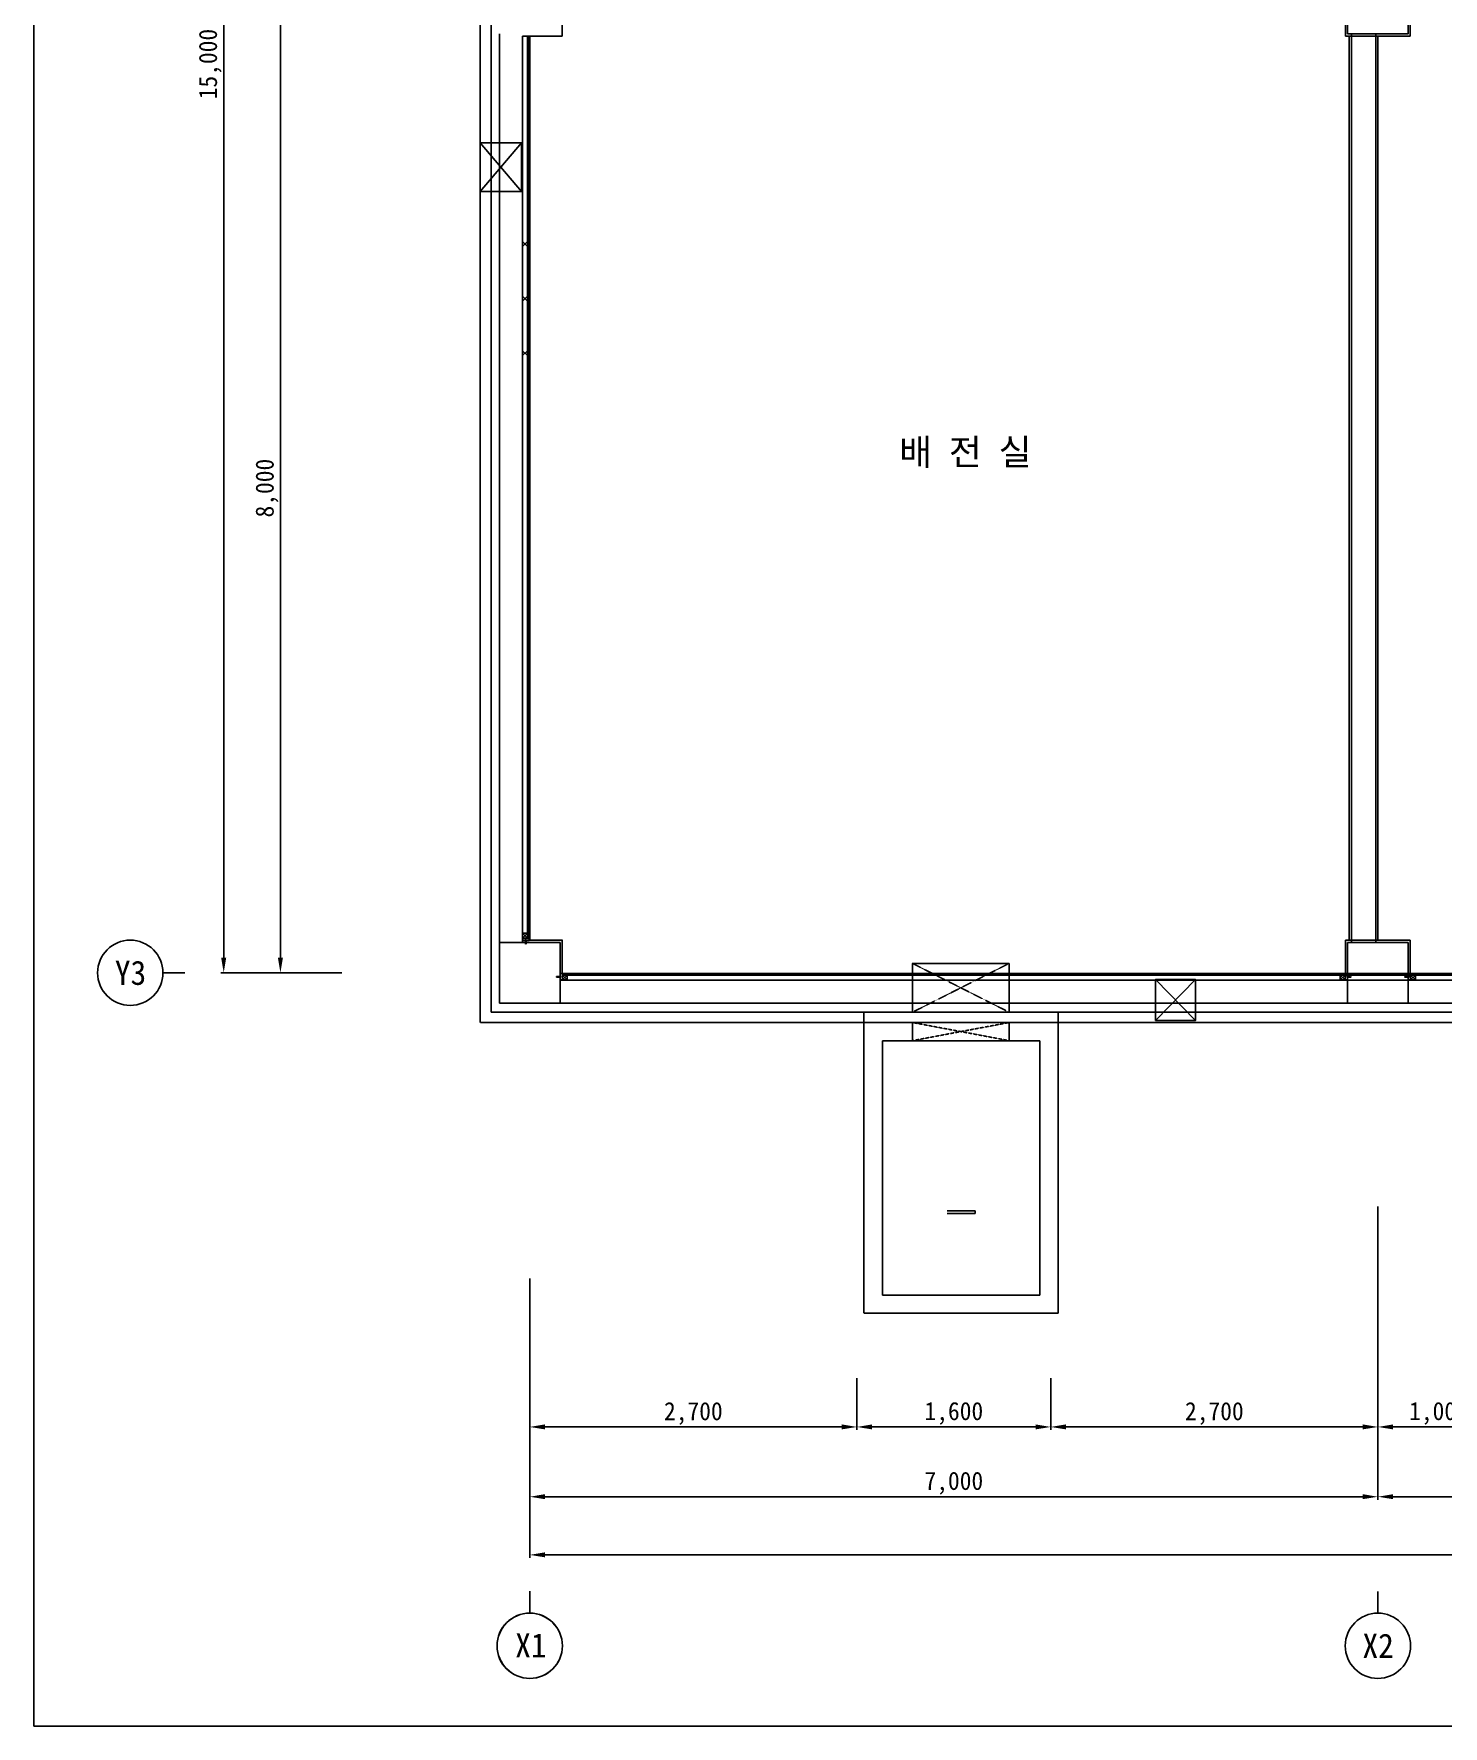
# Model space of a CAD drawing. Header units: millimetres. Extents: x -29689 to 10111, y -268596 to -237350.
# Drawn here: x -29689 to -18057, y -268596 to -254628 of the extents above; entities that cross this region are included whole.
import ezdxf
from ezdxf.enums import TextEntityAlignment as Align

# ---------------------------------------------------------------- set-up
doc = ezdxf.new("R2010")
doc.units = ezdxf.units.MM
doc.linetypes.add('HIDDEN', pattern=[0.375, 0.25, -0.125])
for name, color, linetype in [('TN-LEAT', 3, 'Continuous'), ('TZ-BASE', 253, 'Continuous'), ('TZ-DIMS', 1, 'Continuous'), ('TZ-LEAL', 1, 'Continuous')]:
    doc.layers.add(name, color=color, linetype=linetype)
doc.layers.add('TX-PAPR', color=2, linetype='Continuous', plot=False)
doc.styles.get("Standard").update_dxf_attribs({"font": 'GulimChe.ttf'})
doc.linetypes.add('BATTINB', pattern='A,0,-0.0025,[134,GulimChe.ttf,S=0.0025,R=0,X=-0.0025,Y=0.01],-0.005,[134,GulimChe.ttf,S=0.0025,R=180,X=0.0025,Y=0.01],-0.0025', length=0.01)
doc.dimstyles.new('D50', dxfattribs={"dimscale": 50, "dimtxt": 3, "dimasz": 2.5, "dimexe": 0.5, "dimexo": 0.5, "dimgap": 0.5, "dimtad": 1, "dimdec": 0, "dimzin": 1, "dimdsep": 46, "dimlunit": 6, "dimtxsty": 'Standard', "dimcen": 1, "dimclrd": 1, "dimclre": 1, "dimclrt": 3, "dimadec": 0, "dimazin": 0, "dimtfac": 1, "dimtdec": 0, "dimtix": 1, "dimtmove": 2, "dimatfit": 3, "dimfxl": 0, "dimtvp": 2, "dimlwd": -1, "dimlwe": -1, "dimarcsym": 0})

# ---------------------------------------------------------------- blocks, each defined once
blk = doc.blocks.new('*D18')
at = {"layer": 'DEFPOINTS', "color": 0, "ltscale": 0.1}
for p in [(-18596, -265329), (-13596, -265357), (-13596, -266702)]:
    blk.add_point(p, dxfattribs=at)
at = {"layer": 'TZ-DIMS', "color": 1, "ltscale": 0.1}
for p, q in [((-18596, -265354), (-18596, -266727)), ((-13596, -265382), (-13596, -266727)), ((-18471, -266702), (-13721, -266702))]:
    blk.add_line(p, q, dxfattribs=at)
for points in [[(-18471, -266681), (-18471, -266722), (-18596, -266702)], [(-13721, -266681), (-13721, -266722), (-13596, -266702)]]:
    blk.add_solid(points, dxfattribs=at)
at = {"layer": 'TZ-DIMS', "color": 3, "ltscale": 0.1, "insert": (-16096, -266590), "char_height": 150, "attachment_point": 5}
blk.add_mtext('5,000', dxfattribs=at)
blk = doc.blocks.new('*D22')
at = {"layer": 'DEFPOINTS', "color": 0, "ltscale": 0.1}
for p in [(-25596, -264877), (1404, -264877), (1404, -267182)]:
    blk.add_point(p, dxfattribs=at)
at = {"layer": 'TZ-DIMS', "color": 1, "ltscale": 0.1}
for p, q in [((-25596, -264902), (-25596, -267207)), ((1404, -264902), (1404, -267207)), ((-25471, -267182), (1279, -267182))]:
    blk.add_line(p, q, dxfattribs=at)
for points in [[(-25471, -267161), (-25471, -267202), (-25596, -267182)], [(1279, -267161), (1279, -267202), (1404, -267182)]]:
    blk.add_solid(points, dxfattribs=at)
at = {"layer": 'TZ-DIMS', "color": 3, "ltscale": 0.1, "insert": (-12096, -267070), "char_height": 150, "attachment_point": 5}
blk.add_mtext('27,000', dxfattribs=at)
blk = doc.blocks.new('*D30')
at = {"layer": 'DEFPOINTS', "color": 0, "ltscale": 0.1}
for p in [(-25596, -264877), (-18596, -264877), (-18596, -266702)]:
    blk.add_point(p, dxfattribs=at)
at = {"layer": 'TZ-DIMS', "color": 1, "ltscale": 0.1}
for p, q in [((-25596, -264902), (-25596, -266727)), ((-18596, -264902), (-18596, -266727)), ((-25471, -266702), (-18721, -266702))]:
    blk.add_line(p, q, dxfattribs=at)
for points in [[(-25471, -266681), (-25471, -266722), (-25596, -266702)], [(-18721, -266681), (-18721, -266722), (-18596, -266702)]]:
    blk.add_solid(points, dxfattribs=at)
at = {"layer": 'TZ-DIMS', "color": 3, "ltscale": 0.1, "insert": (-22096, -266590), "char_height": 150, "attachment_point": 5}
blk.add_mtext('7,000', dxfattribs=at)
blk = doc.blocks.new('*D9')
at = {"layer": 'DEFPOINTS', "color": 0, "ltscale": 0.1}
for p in [(-27654, -254377), (-27121, -254377), (-27121, -262377)]:
    blk.add_point(p, dxfattribs=at)
at = {"layer": 'TZ-DIMS', "color": 1, "ltscale": 0.1}
for p, q in [((-27146, -254377), (-27679, -254377)), ((-27654, -262252), (-27654, -254502)), ((-27146, -262377), (-27679, -262377))]:
    blk.add_line(p, q, dxfattribs=at)
for points in [[(-27675, -254502), (-27633, -254502), (-27654, -254377)], [(-27675, -262252), (-27633, -262252), (-27654, -262377)]]:
    blk.add_solid(points, dxfattribs=at)
at = {"layer": 'TZ-DIMS', "color": 3, "ltscale": 0.1, "insert": (-27765, -258377), "char_height": 150, "attachment_point": 5, "rotation": 90}
blk.add_mtext('8,000', dxfattribs=at)
blk = doc.blocks.new('*D11')
at = {"layer": 'DEFPOINTS', "color": 0, "ltscale": 0.1}
for p in [(-27321, -247377), (-28122, -262377), (-27321, -262377)]:
    blk.add_point(p, dxfattribs=at)
at = {"layer": 'TZ-DIMS', "color": 1, "ltscale": 0.1}
for p, q in [((-27346, -247377), (-28147, -247377)), ((-28122, -247502), (-28122, -262252)), ((-27346, -262377), (-28147, -262377))]:
    blk.add_line(p, q, dxfattribs=at)
for points in [[(-28143, -247502), (-28101, -247502), (-28122, -247377)], [(-28143, -262252), (-28101, -262252), (-28122, -262377)]]:
    blk.add_solid(points, dxfattribs=at)
at = {"layer": 'TZ-DIMS', "color": 3, "ltscale": 0.1, "insert": (-28233, -254877), "char_height": 150, "attachment_point": 5, "rotation": 90}
blk.add_mtext('15,000', dxfattribs=at)
blk = doc.blocks.new('*D12')
at = {"layer": 'DEFPOINTS', "color": 0, "ltscale": 0.1}
for p in [(-25596, -264877), (-18596, -264877), (-18596, -266702)]:
    blk.add_point(p, dxfattribs=at)
at = {"layer": 'TZ-DIMS', "color": 1, "ltscale": 0.1}
for p, q in [((-25596, -264902), (-25596, -266727)), ((-18596, -264902), (-18596, -266727)), ((-25471, -266702), (-18721, -266702))]:
    blk.add_line(p, q, dxfattribs=at)
for points in [[(-25471, -266681), (-25471, -266722), (-25596, -266702)], [(-18721, -266681), (-18721, -266722), (-18596, -266702)]]:
    blk.add_solid(points, dxfattribs=at)
at = {"layer": 'TZ-DIMS', "color": 3, "ltscale": 0.1, "insert": (-22096, -266590), "char_height": 150, "attachment_point": 5}
blk.add_mtext('7,000', dxfattribs=at)
blk = doc.blocks.new('*D35')
at = {"layer": 'DEFPOINTS', "color": 0, "ltscale": 0.1}
for p in [(-22896, -265699), (-21296, -265699), (-22896, -266126)]:
    blk.add_point(p, dxfattribs=at)
at = {"layer": 'TZ-DIMS', "color": 1, "ltscale": 0.1}
for p, q in [((-22896, -265724), (-22896, -266151)), ((-21296, -265724), (-21296, -266151)), ((-21421, -266126), (-22771, -266126))]:
    blk.add_line(p, q, dxfattribs=at)
for points in [[(-22771, -266105), (-22771, -266146), (-22896, -266126)], [(-21421, -266105), (-21421, -266146), (-21296, -266126)]]:
    blk.add_solid(points, dxfattribs=at)
at = {"layer": 'TZ-DIMS', "color": 3, "ltscale": 0.1, "insert": (-22096, -266014), "char_height": 150, "attachment_point": 5}
blk.add_mtext('1,600', dxfattribs=at)
blk = doc.blocks.new('*D36')
at = {"layer": 'DEFPOINTS', "color": 0, "ltscale": 0.1}
for p in [(-21296, -265699), (-18596, -265699), (-21296, -266126)]:
    blk.add_point(p, dxfattribs=at)
at = {"layer": 'TZ-DIMS', "color": 1, "ltscale": 0.1}
for p, q in [((-21296, -265724), (-21296, -266151)), ((-18596, -265724), (-18596, -266151)), ((-18721, -266126), (-21171, -266126))]:
    blk.add_line(p, q, dxfattribs=at)
for points in [[(-21171, -266105), (-21171, -266146), (-21296, -266126)], [(-18721, -266105), (-18721, -266146), (-18596, -266126)]]:
    blk.add_solid(points, dxfattribs=at)
at = {"layer": 'TZ-DIMS', "color": 3, "ltscale": 0.1, "insert": (-19946, -266015), "char_height": 150, "attachment_point": 5}
blk.add_mtext('2,700', dxfattribs=at)
blk = doc.blocks.new('*D37')
at = {"layer": 'DEFPOINTS', "color": 0, "ltscale": 0.1}
for p in [(-25596, -265699), (-22896, -265699), (-25596, -266126)]:
    blk.add_point(p, dxfattribs=at)
at = {"layer": 'TZ-DIMS', "color": 1, "ltscale": 0.1}
for p, q in [((-25596, -265724), (-25596, -266151)), ((-22896, -265724), (-22896, -266151)), ((-23021, -266126), (-25471, -266126))]:
    blk.add_line(p, q, dxfattribs=at)
for points in [[(-25471, -266105), (-25471, -266146), (-25596, -266126)], [(-23021, -266105), (-23021, -266146), (-22896, -266126)]]:
    blk.add_solid(points, dxfattribs=at)
at = {"layer": 'TZ-DIMS', "color": 3, "ltscale": 0.1, "insert": (-24246, -266015), "char_height": 150, "attachment_point": 5}
blk.add_mtext('2,700', dxfattribs=at)
blk = doc.blocks.new('*D41')
at = {"layer": 'DEFPOINTS', "color": 0, "ltscale": 0.1}
for p in [(-18596, -264281), (-17596, -264633), (-17596, -266126)]:
    blk.add_point(p, dxfattribs=at)
at = {"layer": 'TZ-DIMS', "color": 1, "ltscale": 0.1}
for p, q in [((-18596, -264306), (-18596, -266151)), ((-17596, -264658), (-17596, -266151)), ((-18471, -266126), (-17721, -266126))]:
    blk.add_line(p, q, dxfattribs=at)
for points in [[(-18471, -266105), (-18471, -266146), (-18596, -266126)], [(-17721, -266105), (-17721, -266146), (-17596, -266126)]]:
    blk.add_solid(points, dxfattribs=at)
at = {"layer": 'TZ-DIMS', "color": 3, "ltscale": 0.1, "insert": (-18096, -266014), "char_height": 150, "attachment_point": 5}
blk.add_mtext('1,000', dxfattribs=at)

msp = doc.modelspace()

# ---------------------------------------------------------------- linework, layer by layer
at = {"layer": 'TX-PAPR'}
msp.add_lwpolyline([(-29689, -268595.5), (10111, -268595.5), (10111, -242795.5), (-29689, -242795.5)], close=True, dxfattribs=at)
at = {"layer": 'TZ-BASE'}
for p, q in [((-26004.4, -246967.4), (-26004.4, -262787.4)), ((-25914.4, -247057.4), (-25914.4, -262703.4)), ((-25846.6, -254627.7), (-25846.6, -262127.7)), ((-18814.1, -254627.7), (-18813.8, -262127.4)), ((-18614.1, -254627.7), (-18614.1, -262127.4)), ((-25615.6, -262090.8), (-25615.6, -254645.7)), ((-25602.1, -262110.8), (-25602.1, -254645.7)), ((-26004.6, -255527.8), (-26004.6, -262787.7)), ((-25914.6, -255627.8), (-25914.6, -262697.7)), ((-25655.6, -255660.7), (-25655.9, -255660.7)), ((-25655.6, -255699.7), (-25655.6, -255660.7)), ((-25656.6, -255872.7), (-25656.6, -262127.7)), ((-25656.4, -262071.2), (-25656.4, -262110.5)), ((-25656.4, -262110.5), (-25600.9, -262110.5)), ((-25655.4, -262070.5), (-25655.7, -262070.5)), ((-25655.4, -262109.5), (-25655.4, -262070.5)), ((-25602.6, -262109.5), (-25655.4, -262109.5)), ((-25615.4, -262090.5), (-25601.9, -262090.5)), ((-25601.6, -262070.5), (-25601.9, -262070.5)), ((-25601.9, -262070.5), (-25601.9, -262108.8)), ((-25600.9, -262110.5), (-25600.9, -262071.2)), ((-25346.4, -262437.4), (-25346.4, -262382.4)), ((-25346.4, -262382.4), (-25307.1, -262382.4)), ((-25307.1, -262437.4), (-25346.4, -262437.4)), ((-25345.4, -262384.1), (-25345.4, -262435.7)), ((-25306.4, -262383.4), (-25344.7, -262383.4)), ((-25344.7, -262436.4), (-25306.4, -262436.4)), ((-25326.4, -262396.4), (-25326.4, -262383.4)), ((-25307.1, -262437.4), (-13846.1, -262437.4)), ((-25306.4, -262436.4), (-25306.4, -262436.7)), ((-25288.4, -262383.6), (-25288.4, -262383.9)), ((-18886.4, -262383.4), (-18848.1, -262383.4)), ((-18848.1, -262436.4), (-18886.4, -262436.4)), ((-18886.4, -262436.4), (-18886.4, -262436.7)), ((-18846.4, -262382.4), (-18885.7, -262382.4)), ((-18885.7, -262437.4), (-18846.4, -262437.4)), ((-18866.4, -262396.4), (-18866.4, -262383.4)), ((-18847.4, -262384.1), (-18847.4, -262435.7)), ((-18846.4, -262437.4), (-18846.4, -262382.4)), ((-18346.4, -262437.4), (-18346.4, -262382.4)), ((-18346.4, -262382.4), (-18307.1, -262382.4)), ((-18307.1, -262437.4), (-18346.4, -262437.4)), ((-18345.4, -262384.1), (-18345.4, -262435.7)), ((-18306.4, -262383.4), (-18344.7, -262383.4)), ((-18344.7, -262436.4), (-18306.4, -262436.4)), ((-18326.4, -262396.4), (-18326.4, -262383.4)), ((-18306.4, -262436.4), (-18306.4, -262436.7)), ((-25914.4, -262703.4), (-8016.1, -262703.4)), ((-25346.4, -262627.4), (-7916.1, -262627.4)), ((-26003.8, -262787.4), (-7916.1, -262787.4)), ((-21920.5, -264342.2), (-22150.8, -264342.2)), ((-21920.5, -264342.2), (-22150.8, -264342.2)), ((-21920.5, -264365), (-22150.8, -264365)), ((-21920.5, -264365), (-22150.8, -264365)), ((-21920.5, -264342.2), (-21920.5, -264365)), ((-21920.5, -264342.2), (-21920.5, -264365))]:
    msp.add_line(p, q, dxfattribs=at)
at = {"layer": 'TZ-BASE', "linetype": 'BATTINB'}
for p, q in [((-25328.4, -254109.4), (-25328.4, -254645.4)), ((-18328.4, -254109.7), (-18328.4, -254645.7)), ((-18328.4, -254109.7), (-18328.4, -254645.7)), ((-25328.6, -254645.7), (-25656.6, -254645.7)), ((-25656.6, -262110.8), (-25656.6, -254645.7)), ((-25596.1, -262109.7), (-25596.1, -254645.7)), ((-18864.1, -254645.7), (-18564.1, -254645.7)), ((-18831.8, -262109.4), (-18831.8, -254645.7)), ((-18328.4, -254645.7), (-18628.1, -254645.7)), ((-18595.8, -254645.7), (-18595.8, -262109.4)), ((-26004.4, -255527.5), (-25664.4, -255927.5)), ((-26004.4, -255927.5), (-25664.4, -255527.5)), ((-25656.6, -255890.7), (-25656.6, -262110.8)), ((-25655.6, -256342.7), (-25615.6, -256382.7)), ((-25615.6, -256342.7), (-25655.6, -256382.7)), ((-25655.6, -256792.7), (-25615.6, -256832.7)), ((-25615.6, -256792.7), (-25655.6, -256832.7)), ((-25655.6, -257242.7), (-25615.6, -257282.7)), ((-25615.6, -257242.7), (-25655.6, -257282.7)), ((-25656.4, -262110.5), (-25601.9, -262110.5)), ((-25655.4, -262090.5), (-25615.4, -262050.5)), ((-25615.4, -262090.5), (-25655.4, -262050.5)), ((-25638.4, -262109.4), (-25601.9, -262109.4)), ((-25600.9, -262109.4), (-25326.4, -262109.4)), ((-25328.4, -262109.4), (-25328.4, -262382.4)), ((-18864.4, -262382.4), (-18864.4, -262109.4)), ((-18864.4, -262109.4), (-18328.4, -262109.4)), ((-18328.4, -262109.4), (-18328.4, -262382.4)), ((-25326.4, -262436.4), (-25286.4, -262396.4)), ((-25326.4, -262396.4), (-25286.4, -262436.4)), ((-20101.5, -262772.5), (-20431.5, -262432.5)), ((-20431.5, -262772.5), (-20101.5, -262432.5)), ((-18906.4, -262436.4), (-18866.4, -262396.4)), ((-18906.4, -262396.4), (-18866.4, -262436.4)), ((-18286.4, -262436.4), (-18326.4, -262396.4)), ((-18286.4, -262396.4), (-18326.4, -262436.4))]:
    msp.add_line(p, q, dxfattribs=at)
at = {"layer": 'TZ-BASE', "ltscale": 0.1}
for p, q in [((-25846.4, -262127.4), (-25656.4, -262127.4)), ((-13864.1, -262383.4), (-25326.4, -262383.4)), ((-13864.1, -262396.4), (-25286.4, -262396.4)), ((-18846.4, -262627.4), (-18846.4, -262437.4)), ((-22838.3, -265187.7), (-22838.3, -262697.7)), ((-21235.6, -265187.7), (-21235.6, -262697.7)), ((-23896.6, -262787.7), (-25496.6, -262787.7)), ((-22835.9, -265187.7), (-21235.6, -265187.7))]:
    msp.add_line(p, q, dxfattribs=at)
at = {"layer": 'TZ-BASE', "linetype": 'HIDDEN', "ltscale": 8}
for p, q in [((-22438.5, -262299.4), (-21638.3, -262703.4)), ((-21638.3, -262299.4), (-22438.3, -262703.4)), ((-22438.4, -262787.7), (-21638.4, -262937.7)), ((-21638.4, -262787.7), (-22438.4, -262937.7))]:
    msp.add_line(p, q, dxfattribs=at)
at = {"layer": 'TZ-BASE', "linetype": 'BATTINB'}
msp.add_lwpolyline([(-18864.4, -246967.2), (-18864.4, -247645.2), (-18831.5, -247645.2), (-18831.5, -254109.4), (-18864.1, -254109.7), (-18864.1, -254645.7)], dxfattribs=at)
at = {"layer": 'TZ-BASE'}
for points in [[(-18846.4, -254627.7), (-18346.4, -254627.7), (-18346.4, -254127.7), (-18846.4, -254127.7)], [(-25846.4, -262627.4), (-25346.4, -262627.4), (-25346.4, -262127.4), (-25846.4, -262127.4)], [(-25655.4, -262050.5), (-25615.4, -262050.5), (-25615.4, -262090.5), (-25655.4, -262090.5)], [(-18846.4, -262627.4), (-18346.4, -262627.4), (-18346.4, -262127.4), (-18846.4, -262127.4)], [(-25286.4, -262436.4), (-25286.4, -262396.4), (-25326.4, -262396.4), (-25326.4, -262436.4)], [(-18906.4, -262436.4), (-18906.4, -262396.4), (-18866.4, -262396.4), (-18866.4, -262436.4)], [(-18286.4, -262436.4), (-18286.4, -262396.4), (-18326.4, -262396.4), (-18326.4, -262436.4)]]:
    msp.add_lwpolyline(points, close=True, dxfattribs=at)
at = {"layer": 'TZ-BASE', "linetype": 'BATTINB'}
for points in [[(-26004.4, -255927.5), (-26004.4, -255527.5), (-25664.4, -255527.5), (-25664.4, -255927.5)], [(-20431.5, -262772.5), (-20101.5, -262772.5), (-20101.5, -262432.5), (-20431.5, -262432.5)]]:
    msp.add_lwpolyline(points, close=True, dxfattribs=at)
at = {"layer": 'TZ-BASE'}
for points in [[(-25626.6, -262110.5), (-25626.6, -262119.6), (-25631.6, -262117.1), (-25631.6, -262110.5)], [(-25626.6, -262124.6), (-25631.6, -262122.1), (-25631.6, -262118.8), (-25626.6, -262121.3), (-25626.6, -262124.6)], [(-25626.6, -262129.7), (-25631.6, -262127.2), (-25631.6, -262123.8), (-25626.6, -262126.3), (-25626.6, -262129.7)], [(-25626.6, -262135), (-25631.6, -262132.5), (-25631.6, -262129.2), (-25626.6, -262131.7), (-25626.6, -262135)], [(-25629.1, -262140.8), (-25631.6, -262138.6), (-25631.6, -262134.2), (-25626.6, -262136.7), (-25626.6, -262138.6), (-25629.1, -262140.8)], [(-25376.7, -262410.2), (-25374.5, -262412.7), (-25370, -262412.7), (-25372.5, -262407.7), (-25374.5, -262407.7), (-25376.7, -262410.2)], [(-25370.9, -262407.7), (-25368.4, -262412.7), (-25365, -262412.7), (-25367.5, -262407.7), (-25370.9, -262407.7)], [(-25365.5, -262407.7), (-25363, -262412.7), (-25359.7, -262412.7), (-25362.2, -262407.7), (-25365.5, -262407.7)], [(-25360.5, -262407.7), (-25358, -262412.7), (-25354.6, -262412.7), (-25357.1, -262407.7), (-25360.5, -262407.7)], [(-25346.4, -262407.7), (-25355.4, -262407.7), (-25352.9, -262412.7), (-25346.4, -262412.7)], [(-18846.4, -262407.7), (-18837.3, -262407.7), (-18839.8, -262412.7), (-18846.4, -262412.7)], [(-18832.3, -262407.7), (-18834.8, -262412.7), (-18838.1, -262412.7), (-18835.6, -262407.7), (-18832.3, -262407.7)], [(-18827.2, -262407.7), (-18829.7, -262412.7), (-18833.1, -262412.7), (-18830.6, -262407.7), (-18827.2, -262407.7)], [(-18821.9, -262407.7), (-18824.4, -262412.7), (-18827.7, -262412.7), (-18825.2, -262407.7), (-18821.9, -262407.7)], [(-18816.1, -262410.2), (-18818.3, -262412.7), (-18822.7, -262412.7), (-18820.2, -262407.7), (-18818.3, -262407.7), (-18816.1, -262410.2)], [(-18376.7, -262410.2), (-18374.5, -262412.7), (-18370, -262412.7), (-18372.5, -262407.7), (-18374.5, -262407.7), (-18376.7, -262410.2)], [(-18370.9, -262407.7), (-18368.4, -262412.7), (-18365, -262412.7), (-18367.5, -262407.7), (-18370.9, -262407.7)], [(-18365.5, -262407.7), (-18363, -262412.7), (-18359.7, -262412.7), (-18362.2, -262407.7), (-18365.5, -262407.7)], [(-18360.5, -262407.7), (-18358, -262412.7), (-18354.6, -262412.7), (-18357.1, -262407.7), (-18360.5, -262407.7)], [(-18346.4, -262407.7), (-18355.4, -262407.7), (-18352.9, -262412.7), (-18346.4, -262412.7)]]:
    msp.add_lwpolyline(points, dxfattribs=at)
at = {"layer": 'TZ-BASE', "linetype": 'HIDDEN', "ltscale": 5}
for points in [[(-22438.3, -262703.4), (-21638.3, -262703.4), (-21638.3, -262299.4), (-22438.3, -262299.4)], [(-21638.4, -262937.7), (-22438.4, -262937.7), (-22438.4, -262787.7), (-21638.4, -262787.7)]]:
    msp.add_lwpolyline(points, close=True, dxfattribs=at)
msp.add_lwpolyline([(-21385.6, -265037.7), (-21385.4, -262937.7), (-22685.6, -262937.7), (-22685.9, -265037.7), (-21385.6, -265037.7)], dxfattribs=at)
at = {"layer": 'TZ-BASE'}
for centre, radius, start, end in [((-25655.7, -262071.2), 0.7, 90, 180), ((-25628.9, -262111.1), 6.44, 14.78327, 165.28078), ((-25602.6, -262108.8), 0.7, 270, 0), ((-25601.6, -262071.2), 0.7, 0, 90), ((-25344.7, -262384.1), 0.7, 90, 180), ((-25344.7, -262435.7), 0.7, 180, 270), ((-25347, -262409.9), 6.44, 284.71922, 75.21673), ((-25307.1, -262383.1), 0.7, 0, 90), ((-25307.1, -262436.7), 0.7, 270, 0), ((-18885.7, -262383.1), 0.7, 90, 180), ((-18885.7, -262436.7), 0.7, 180, 270), ((-18845.8, -262409.9), 6.44, 104.78327, 255.28078), ((-18848.1, -262384.1), 0.7, 0, 90), ((-18848.1, -262435.7), 0.7, 270, 0), ((-18344.7, -262384.1), 0.7, 90, 180), ((-18344.7, -262435.7), 0.7, 180, 270), ((-18347, -262409.9), 6.44, 284.71922, 75.21673), ((-18307.1, -262383.1), 0.7, 0, 90), ((-18307.1, -262436.7), 0.7, 270, 0)]:
    msp.add_arc(centre, radius, start, end, dxfattribs=at)
at = {"layer": 'TZ-LEAL'}
for p, q in [((-28443.9, -262377.4), (-28623.6, -262377.4)), ((-25596.4, -267482.9), (-25596.4, -267662.6)), ((-25595.8, -267482.6), (-25595.8, -267662.3)), ((-25595.8, -267482.6), (-25595.8, -267662.3)), ((-18596.1, -267482.9), (-18596.1, -267662.6))]:
    msp.add_line(p, q, dxfattribs=at)
for centre in [(-28893.3, -262377.4), (-25596.4, -267932.2), (-25595.8, -267931.9), (-25595.8, -267931.9), (-18596.1, -267932.2)]:
    msp.add_circle(centre, 269.6, dxfattribs=at)

# ---------------------------------------------------------------- texts
at = {"layer": 'TN-LEAT', "linetype": 'BATTINB', "ltscale": 0.1}
for s, p in [('Y3', (-28891, -262377.3)), ('X1', (-25587, -267928.7)), ('X2', (-18594, -267931.7))]:
    msp.add_text(s, height=200, dxfattribs=at).set_placement(p, align=Align.MIDDLE_CENTER)
at = {"layer": 'TZ-BASE', "linetype": 'BATTINB', "ltscale": 0.1}
msp.add_text('배 전 실', height=216, dxfattribs=at).set_placement((-22001.3, -258078.7), align=Align.MIDDLE_CENTER)

# ---------------------------------------------------------------- dimensions: what is measured, and where the dimension line sits
at = {"layer": 'TZ-DIMS', "ltscale": 0.1}
for base, p1, p2, angle, picture, middle in [((-28122.2, -262377.4), (-27321.1, -247377.4), (-27321.1, -262377.4), 90, '*D11', (-28233.4, -254877.4)), ((-27654.2, -254377.4), (-27120.8, -262377.4), (-27120.8, -254377.4), 90, '*D9', (-27765.3, -258377.4)), ((-17595.5, -266125.7), (-18595.5, -264281.4), (-17595.5, -264632.6), 180, '*D41', (-18095.5, -266014.5)), ((-25595.8, -266125.7), (-22896, -265699.3), (-25595.8, -265699.3), 180, '*D37', (-24245.9, -266014.6)), ((-22896, -266125.7), (-21295.7, -265699.3), (-22896, -265699.3), 180, '*D35', (-22095.8, -266014.5)), ((-21295.7, -266125.7), (-18595.8, -265699.3), (-21295.7, -265699.3), 180, '*D36', (-19945.8, -266014.6))]:
    dim = msp.add_linear_dim(base=base, p1=p1, p2=p2, angle=angle, dimstyle='D50', dxfattribs=at)
    dim.commit()
    dim.dimension.update_dxf_attribs({"geometry": picture, "text_midpoint": middle})
for base, p1, p2, picture, middle in [((-18596.4, -266701.5), (-25596.1, -264877.2), (-18596.4, -264877.4), '*D12', (-22096.2, -266590.5)), ((1403.9, -267181.5), (-25596.1, -264877.4), (1403.9, -264877.4), '*D22', (-12096.1, -267070.5)), ((-18596.1, -266701.5), (-25596.1, -264877.4), (-18596.1, -264877.4), '*D30', (-22096.1, -266590.5)), ((-13596.4, -266701.5), (-18596.4, -265328.5), (-13596.4, -265357.4), '*D18', (-16096.4, -266590.5))]:
    dim = msp.add_linear_dim(base=base, p1=p1, p2=p2, dimstyle='D50', dxfattribs=at)
    dim.commit()
    dim.dimension.update_dxf_attribs({"geometry": picture, "text_midpoint": middle})

doc.saveas('drawing.dxf')
